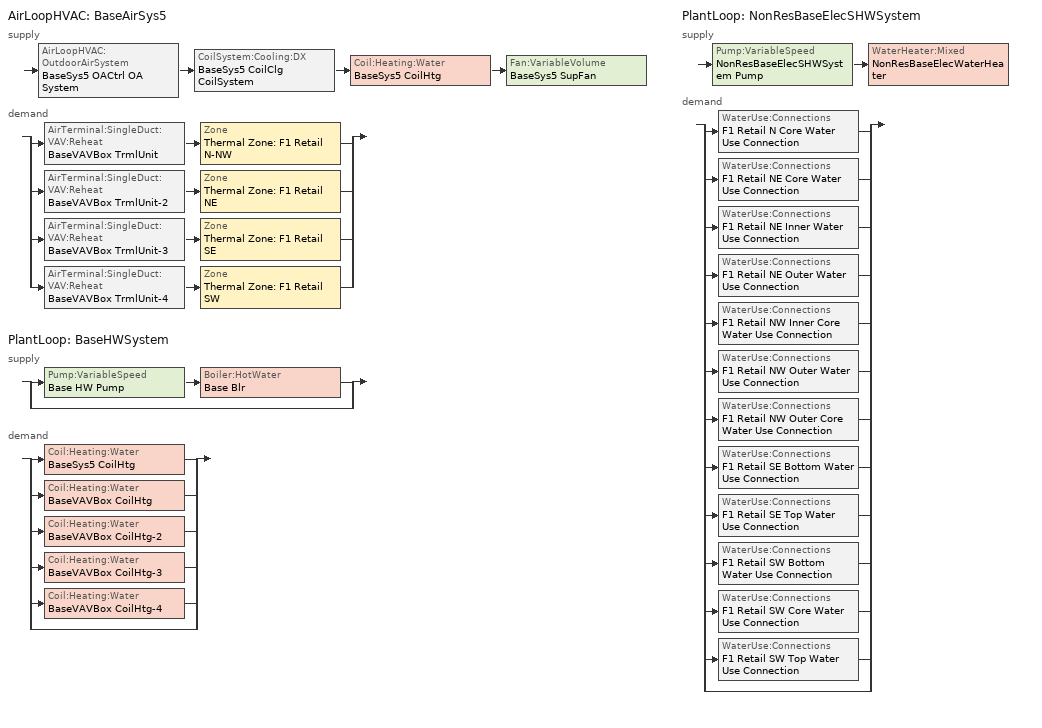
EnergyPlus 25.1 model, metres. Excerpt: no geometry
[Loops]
AirLoopHVAC 'BaseAirSys5'
 supply: AirLoopHVAC:OutdoorAirSystem 'BaseSys5 OACtrl OA System' > CoilSystem:Cooling:DX 'BaseSys5 CoilClg CoilSystem' > Coil:Heating:Water 'BaseSys5 CoilHtg' > Fan:VariableVolume 'BaseSys5 SupFan'
 demand: split
  | AirTerminal:SingleDuct:VAV:Reheat 'BaseVAVBox TrmlUnit' > Zone 'Thermal Zone: F1 Retail N-NW'
  | AirTerminal:SingleDuct:VAV:Reheat 'BaseVAVBox TrmlUnit-2' > Zone 'Thermal Zone: F1 Retail NE'
  | AirTerminal:SingleDuct:VAV:Reheat 'BaseVAVBox TrmlUnit-3' > Zone 'Thermal Zone: F1 Retail SE'
  | AirTerminal:SingleDuct:VAV:Reheat 'BaseVAVBox TrmlUnit-4' > Zone 'Thermal Zone: F1 Retail SW'
PlantLoop 'BaseHWSystem'
 supply: split
  | Pump:VariableSpeed 'Base HW Pump' > Boiler:HotWater 'Base Blr'
  | bypass
 demand: split
  | Coil:Heating:Water 'BaseSys5 CoilHtg'
  | Coil:Heating:Water 'BaseVAVBox CoilHtg'
  | Coil:Heating:Water 'BaseVAVBox CoilHtg-2'
  | Coil:Heating:Water 'BaseVAVBox CoilHtg-3'
  | Coil:Heating:Water 'BaseVAVBox CoilHtg-4'
  | bypass
PlantLoop 'NonResBaseElecSHWSystem'
 supply: Pump:VariableSpeed 'NonResBaseElecSHWSystem Pump' > WaterHeater:Mixed 'NonResBaseElecWaterHeater'
 demand: split
  | WaterUse:Connections 'F1 Retail N Core Water Use Connection'
  | WaterUse:Connections 'F1 Retail NE Core Water Use Connection'
  | WaterUse:Connections 'F1 Retail NE Inner Water Use Connection'
  | WaterUse:Connections 'F1 Retail NE Outer Water Use Connection'
  | WaterUse:Connections 'F1 Retail NW Inner Core Water Use Connection'
  | WaterUse:Connections 'F1 Retail NW Outer Water Use Connection'
  | WaterUse:Connections 'F1 Retail NW Outer Core Water Use Connection'
  | WaterUse:Connections 'F1 Retail SE Bottom Water Use Connection'
  | WaterUse:Connections 'F1 Retail SE Top Water Use Connection'
  | WaterUse:Connections 'F1 Retail SW Bottom Water Use Connection'
  | WaterUse:Connections 'F1 Retail SW Core Water Use Connection'
  | WaterUse:Connections 'F1 Retail SW Top Water Use Connection'
  | bypass
[ZoneControl:Thermostat] Temperature Difference Between Cutout And Setpoint {deltaC}=0
Name | Zone or ZoneList | Control Type Schedule | Control 1
Thermal Zone: F1 Retail N-NW Thermostat | Thermal Zone: F1 Retail N-NW | Thermal Zone: F1 Retail N-NW Thermostat Schedule | Thermal Zone: F1 Retail N-NW Thermostat
Thermal Zone: F1 Retail NE Thermostat | Thermal Zone: F1 Retail NE | Thermal Zone: F1 Retail NE Thermostat Schedule | Thermal Zone: F1 Retail NE Thermostat
Thermal Zone: F1 Retail SE Thermostat | Thermal Zone: F1 Retail SE | Thermal Zone: F1 Retail SE Thermostat Schedule | Thermal Zone: F1 Retail SE Thermostat
Thermal Zone: F1 Retail SW Thermostat | Thermal Zone: F1 Retail SW | Thermal Zone: F1 Retail SW Thermostat Schedule | Thermal Zone: F1 Retail SW Thermostat
[ThermostatSetpoint:DualSetpoint] Heating Setpoint Temperature Schedule=RetailHtgSetpt; Cooling Setpoint Temperature Schedule=RetailClgSetpt
Thermal Zone: F1 Retail N-NW Thermostat; Thermal Zone: F1 Retail NE Thermostat; Thermal Zone: F1 Retail SE Thermostat; Thermal Zone: F1 Retail SW Thermostat
[AirTerminal:SingleDuct:VAV:Reheat] Availability Schedule=Always On Discrete; Maximum Air Flow Rate {m3/s}=Autosize; Zone Minimum Air Flow Input Method=FixedFlowRate; Constant Minimum Air Flow Fraction=0.3; Maximum Hot Water or Steam Flow Rate {m3/s}=Autosize; Minimum Hot Water or Steam Flow Rate {m3/s}=0; Convergence Tolerance=0.001; Damper Heating Action=Reverse; Maximum Flow Fraction During Reheat=0.5; Maximum Reheat Air Temperature {C}=35
Name | Fixed Minimum Air Flow Rate {m3/s} | Reheat Coil
BaseVAVBox TrmlUnit | 0.720272 | BaseVAVBox CoilHtg
BaseVAVBox TrmlUnit-2 | 0.519897 | BaseVAVBox CoilHtg-2
BaseVAVBox TrmlUnit-3 | 0.346598 | BaseVAVBox CoilHtg-3
BaseVAVBox TrmlUnit-4 | 0.532895 | BaseVAVBox CoilHtg-4
[Coil:Heating:Water] Availability Schedule=Always On Discrete; U-Factor Times Area Value {W/K}=Autosize; Maximum Water Flow Rate {m3/s}=Autosize; Performance Input Method=UFactorTimesAreaAndDesignWaterFlowRate; Rated Capacity {W}=Autosize; Rated Inlet Water Temperature {C}=54.4444; Rated Inlet Air Temperature {C}=16.6; Rated Outlet Water Temperature {C}=40.5556; Rated Outlet Air Temperature {C}=32.2; Rated Ratio for Air and Water Convection=0.5
BaseVAVBox CoilHtg; BaseVAVBox CoilHtg-2; BaseVAVBox CoilHtg-3; BaseVAVBox CoilHtg-4; BaseSys5 CoilHtg
[Zone equipment]
Thermal Zone: F1 Retail N-NW: BaseVAVBox TrmlUnit
Thermal Zone: F1 Retail NE: BaseVAVBox TrmlUnit-2
Thermal Zone: F1 Retail SE: BaseVAVBox TrmlUnit-3
Thermal Zone: F1 Retail SW: BaseVAVBox TrmlUnit-4
[Sizing:Zone] Zone Cooling Design Supply Air Temperature Input Method=TemperatureDifference; Zone Cooling Design Supply Air Temperature {C}=14; Zone Cooling Design Supply Air Temperature Difference {deltaC}=11.1111; Zone Heating Design Supply Air Temperature Input Method=TemperatureDifference; Zone Heating Design Supply Air Temperature {C}=40; Zone Heating Design Supply Air Temperature Difference {deltaC}=13.8889; Zone Cooling Design Supply Air Humidity Ratio {kgWater/kgDryAir}=0.0085; Zone Heating Design Supply Air Humidity Ratio {kgWater/kgDryAir}=0.008; Zone Heating Sizing Factor=1; Zone Cooling Sizing Factor=1; Cooling Design Air Flow Method=DesignDay; Cooling Design Air Flow Rate {m3/s}=0; Cooling Minimum Air Flow per Zone Floor Area {m3/s-m2}=0; Cooling Minimum Air Flow {m3/s}=0; Cooling Minimum Air Flow Fraction=0; Heating Design Air Flow Method=DesignDayWithLimit; Heating Design Air Flow Rate {m3/s}=0; Heating Maximum Air Flow per Zone Floor Area {m3/s-m2}=0; Heating Maximum Air Flow {m3/s}=0; Heating Maximum Air Flow Fraction=0.5; Account for Dedicated Outdoor Air System=No; Zone Load Sizing Method=Sensible Load Only No Latent Load; Zone Latent Cooling Design Supply Air Humidity Ratio Input Method=HumidityRatioDifference; Zone Cooling Design Supply Air Humidity Ratio Difference {kgWater/kgDryAir}=0.005; Zone Latent Heating Design Supply Air Humidity Ratio Input Method=HumidityRatioDifference; Zone Humidification Design Supply Air Humidity Ratio Difference {kgWater/kgDryAir}=0.005; Type of Space Sum to Use=Coincident
Name | Design Specification Outdoor Air Object
Thermal Zone: F1 Retail N-NW | Thermal Zone: F1 Retail N-NW Design Specification Outdoor Air
Thermal Zone: F1 Retail NE | Thermal Zone: F1 Retail NE Design Specification Outdoor Air
Thermal Zone: F1 Retail SE | Thermal Zone: F1 Retail SE Design Specification Outdoor Air
Thermal Zone: F1 Retail SW | Thermal Zone: F1 Retail SW Design Specification Outdoor Air
[DesignSpecification:OutdoorAir] Outdoor Air Method=Maximum; Outdoor Air Flow per Person {m3/s-person}=0; Outdoor Air Flow per Zone Floor Area {m3/s-m2}=0.0012954; Outdoor Air Flow per Zone {m3/s}=0; Outdoor Air Flow Air Changes per Hour {1/hr}=0
Thermal Zone: F1 Retail N-NW Design Specification Outdoor Air; Thermal Zone: F1 Retail NE Design Specification Outdoor Air; Thermal Zone: F1 Retail SE Design Specification Outdoor Air; Thermal Zone: F1 Retail SW Design Specification Outdoor Air
[AirLoopHVAC]
BaseAirSys5: Design Supply Air Flow Rate {m3/s}=AutoSize; Design Return Air Flow Fraction of Supply Air Flow=1
[Sizing:System]
BaseAirSys5: Type of Load to Size On=Sensible; Design Outdoor Air Flow Rate {m3/s}=Autosize; Central Heating Maximum System Air Flow Ratio=0.5; Preheat Design Temperature {C}=5.68434e-14; Preheat Design Humidity Ratio {kgWater/kgDryAir}=0; Precool Design Temperature {C}=5.68434e-14; Precool Design Humidity Ratio {kgWater/kgDryAir}=0; Central Cooling Design Supply Air Temperature {C}=12.7778; Central Heating Design Supply Air Temperature {C}=15.5556; Type of Zone Sum to Use=Coincident; 100% Outdoor Air in Cooling=No; 100% Outdoor Air in Heating=No; Central Cooling Design Supply Air Humidity Ratio {kgWater/kgDryAir}=0.0085; Central Heating Design Supply Air Humidity Ratio {kgWater/kgDryAir}=0.008; Cooling Supply Air Flow Rate Method=DesignDay; Cooling Supply Air Flow Rate {m3/s}=0; Cooling Supply Air Flow Rate Per Floor Area {m3/s-m2}=0.00996765; Cooling Fraction of Autosized Cooling Supply Air Flow Rate=1; Cooling Supply Air Flow Rate Per Unit Cooling Capacity {m3/s-W}=3.94755e-05; Heating Supply Air Flow Rate Method=DesignDay; Heating Supply Air Flow Rate {m3/s}=0; Heating Supply Air Flow Rate Per Floor Area {m3/s-m2}=0.00996765; Heating Fraction of Autosized Heating Supply Air Flow Rate=1; Heating Fraction of Autosized Cooling Supply Air Flow Rate=1; Heating Supply Air Flow Rate Per Unit Heating Capacity {m3/s-W}=3.15882e-05; System Outdoor Air Method=ZoneSum; Zone Maximum Outdoor Air Fraction=1; Cooling Design Capacity Method=CoolingDesignCapacity; Cooling Design Capacity {W}=Autosize; Cooling Design Capacity Per Floor Area {W/m2}=234.7; Fraction of Autosized Cooling Design Capacity=1; Heating Design Capacity Method=HeatingDesignCapacity; Heating Design Capacity {W}=Autosize; Heating Design Capacity Per Floor Area {W/m2}=157; Fraction of Autosized Heating Design Capacity=1; Central Cooling Capacity Control Method=OnOff; Occupant Diversity=Autosize
[Controller:WaterCoil]
Controller Water Coil 1: Control Variable=Temperature; Action=Normal; Actuator Variable=Flow; Controller Convergence Tolerance {deltaC}=0.1; Maximum Actuated Flow {m3/s}=Autosize; Minimum Actuated Flow {m3/s}=0
[Controller:OutdoorAir]
BaseSys5 OACtrl: Minimum Outdoor Air Flow Rate {m3/s}=0; Maximum Outdoor Air Flow Rate {m3/s}=Autosize; Economizer Control Type=NoEconomizer; Economizer Control Action Type=ModulateFlow; Economizer Maximum Limit Enthalpy {J/kg}=64000; Lockout Type=NoLockout; Minimum Limit Type=FixedMinimum; Minimum Outdoor Air Schedule=BaseSys5 OACtrl Schedule; Mechanical Ventilation Controller=BaseSys5 OACtrl Mech Vent Controller; High Humidity Control=No; High Humidity Outdoor Air Flow Ratio=1; Control High Indoor Humidity Based on Outdoor Humidity Ratio=Yes; Heat Recovery Bypass Control Type=BypassWhenWithinEconomizerLimits; Economizer Operation Staging=InterlockedWithMechanicalCooling
[Controller:MechanicalVentilation]
BaseSys5 OACtrl Mech Vent Controller: Availability Schedule=BaseSys5 OACtrl Schedule; Demand Controlled Ventilation=No; System Outdoor Air Method=ZoneSum; Zone or ZoneList Name 1=Thermal Zone: F1 Retail N-NW; Design Specification Outdoor Air Object Name 1=Thermal Zone: F1 Retail N-NW Design Specification Outdoor Air; Zone or ZoneList Name 2=Thermal Zone: F1 Retail NE; Design Specification Outdoor Air Object Name 2=Thermal Zone: F1 Retail NE Design Specification Outdoor Air; Zone or ZoneList Name 3=Thermal Zone: F1 Retail SE; Design Specification Outdoor Air Object Name 3=Thermal Zone: F1 Retail SE Design Specification Outdoor Air; Zone or ZoneList Name 4=Thermal Zone: F1 Retail SW; Design Specification Outdoor Air Object Name 4=Thermal Zone: F1 Retail SW Design Specification Outdoor Air
[SetpointManager:MixedAir] Control Variable=Temperature
Name | Setpoint Node or NodeList
BaseSys5 OACtrl OA System Mixed Air Node OS Default SPM | BaseSys5 OACtrl OA System Mixed Air Node
BaseSys5 CoilClg Outlet Node OS Default SPM | BaseSys5 CoilClg Outlet Node
BaseSys5 CoilHtg Air Outlet Node OS Default SPM | BaseSys5 CoilHtg Air Outlet Node
[CoilSystem:Cooling:DX]
BaseSys5 CoilClg CoilSystem: Availability Schedule=Always On Discrete; Cooling Coil=BaseSys5 CoilClg
[Coil:Cooling:DX:SingleSpeed]
BaseSys5 CoilClg: Availability Schedule=Always On Discrete; Gross Rated Total Cooling Capacity {W}=Autosize; Gross Rated Sensible Heat Ratio=Autosize; Gross Rated Cooling COP {W/W}=3; Rated Air Flow Rate {m3/s}=Autosize; Rated Evaporator Fan Power Per Volume Flow Rate 2017 {W/(m3/s)}=773.3; Rated Evaporator Fan Power Per Volume Flow Rate 2023 {W/(m3/s)}=934.4; Total Cooling Capacity Function of Temperature Curve=CoilClgDXQRatio_fTwbToadbSI; Total Cooling Capacity Function of Flow Fraction Curve=CoilClgDXSnglQRatio_fCFMRatio; Energy Input Ratio Function of Temperature Curve=CoilClgDXEIRRatio_fTwbToadbSI; Energy Input Ratio Function of Flow Fraction Curve=CoilClgDXSnglEIRRatio_fCFMRatio; Part Load Fraction Correlation Curve=CoilClgDXEIRRatio_fQFrac; Minimum Outdoor Dry-Bulb Temperature for Compressor Operation {C}=-25; Nominal Time for Condensate Removal to Begin {s}=0; Ratio of Initial Moisture Evaporation Rate and Steady State Latent Capacity=0; Maximum Cycling Rate {cycles/hr}=0; Latent Capacity Time Constant {s}=0; Condenser Type=AirCooled; Evaporative Condenser Effectiveness=0.9; Evaporative Condenser Air Flow Rate {m3/s}=Autosize; Evaporative Condenser Pump Rated Power Consumption {W}=Autosize; Crankcase Heater Capacity {W}=0; Maximum Outdoor Dry-Bulb Temperature for Crankcase Heater Operation {C}=10; Basin Heater Capacity {W/K}=0; Basin Heater Setpoint Temperature {C}=2
[Fan:VariableVolume]
BaseSys5 SupFan: Availability Schedule=RetailHVACAvail; Fan Total Efficiency=1; Pressure Rise {Pa}=0; Maximum Flow Rate {m3/s}=AutoSize; Fan Power Minimum Flow Rate Input Method=FixedFlowRate; Fan Power Minimum Flow Fraction=0; Fan Power Minimum Air Flow Rate {m3/s}=0; Motor Efficiency=1; Motor In Airstream Fraction=1; Fan Power Coefficient 1=0.04076; Fan Power Coefficient 2=0.088045; Fan Power Coefficient 3=-0.072926; Fan Power Coefficient 4=0.94374; Fan Power Coefficient 5=0
[SetpointManager:Scheduled] Control Variable=Temperature
Name | Schedule | Setpoint Node or NodeList
Setpoint Manager Scheduled 2 | BaseAirSys5 Supply Air Temp Schedule | BaseSys5 SupFan Outlet Node
Setpoint Manager Scheduled 1 | BaseHWSystem Supply Temp Schedule | BaseHWSystem Supply Mixer Outlet Node
{be77e789-4099-418e-b590-4515f073bd19} | NonResBaseElecSHWSystem Supply Temp Schedule | NonResBaseElecSHWSystem Supply Mixer Outlet Node
[PlantLoop] Fluid Type=Water; Maximum Loop Temperature {C}=100; Minimum Loop Temperature {C}=0; Maximum Loop Flow Rate {m3/s}=Autosize; Minimum Loop Flow Rate {m3/s}=0; Plant Loop Volume {m3}=Autocalculate; Load Distribution Scheme=Optimal; Plant Loop Demand Calculation Scheme=SingleSetpoint; Common Pipe Simulation=None
Name | Plant Equipment Operation Scheme
BaseHWSystem | BaseHWSystem Operation Schemes
NonResBaseElecSHWSystem | NonResBaseElecSHWSystem Operation Schemes
[Sizing:Plant] Loop Type=Heating; Sizing Option=NonCoincident; Zone Timesteps in Averaging Window=1; Coincident Sizing Factor Mode=None
Name | Design Loop Exit Temperature {C} | Loop Design Temperature Difference {deltaC}
BaseHWSystem | 54.4444 | 13.8889
NonResBaseElecSHWSystem | 57.2222 | 44.4444
[Pump:VariableSpeed] Design Maximum Flow Rate {m3/s}=Autosize; Design Pump Head {Pa}=0; Design Power Consumption {W}=Autosize; Fraction of Motor Inefficiencies to Fluid Stream=0; Design Minimum Flow Rate {m3/s}=0; Pump Control Type=Intermittent; Skin Loss Radiative Fraction=0.5; Design Power Sizing Method=PowerPerFlowPerPressure; Design Electric Power per Unit Flow Rate {W/(m3/s)}=348701.1; Design Shaft Power per Unit Flow Rate per Unit Head {W/((m3/s)-Pa)}=1.28205; Design Minimum Flow Rate Fraction=0
Name | Motor Efficiency | Coefficient 1 of the Part Load Performance Curve | Coefficient 2 of the Part Load Performance Curve | Coefficient 3 of the Part Load Performance Curve | Coefficient 4 of the Part Load Performance Curve
Base HW Pump | 1 | 0.0273 | -0.1317 | 0.6642 | 0.4445
NonResBaseElecSHWSystem Pump | 0.9 | 0 | 1 | 0 | 0
[Boiler:HotWater]
Base Blr: Fuel Type=NaturalGas; Nominal Capacity {W}=Autosize; Nominal Thermal Efficiency=0.9; Efficiency Curve Temperature Evaluation Variable=EnteringBoiler; Normalized Boiler Efficiency Curve=BlrHWCondBlrFIRRatio_fQRatioTewtSI; Design Water Flow Rate {m3/s}=Autosize; Minimum Part Load Ratio=0; Maximum Part Load Ratio=1; Optimum Part Load Ratio=1; Water Outlet Upper Temperature Limit {C}=99; Boiler Flow Mode=LeavingSetpointModulated; On Cycle Parasitic Electric Load {W}=0; Sizing Factor=1; Off Cycle Parasitic Fuel Load {W}=0
[PlantEquipmentOperationSchemes] Control Scheme Object Type 1=PlantEquipmentOperation:HeatingLoad; Control Scheme Schedule Name 1=Always On Discrete
Name | Control Scheme Name 1
BaseHWSystem Operation Schemes | BaseHWSystem Heating Operation Scheme
NonResBaseElecSHWSystem Operation Schemes | NonResBaseElecSHWSystem Heating Operation Scheme
[PlantEquipmentOperation:HeatingLoad] Load Range Lower Limit 1 {W}=0; Load Range Upper Limit 1 {W}=1000000000
Name | Range Equipment List Name 1
BaseHWSystem Heating Operation Scheme | BaseHWSystem Heating Equipment List
NonResBaseElecSHWSystem Heating Operation Scheme | NonResBaseElecSHWSystem Heating Equipment List
[PlantEquipmentList]
BaseHWSystem Heating Equipment List: Boiler:HotWater, Base Blr
NonResBaseElecSHWSystem Heating Equipment List: WaterHeater:Mixed, NonResBaseElecWaterHeater
[WaterHeater:Mixed]
NonResBaseElecWaterHeater: Tank Volume {m3}=0.113562; Setpoint Temperature Schedule=NonResBaseElecWaterHeater Setpoint Temp; Deadband Temperature Difference {deltaC}=2; Maximum Temperature Limit {C}=82.22; Heater Control Type=Cycle; Heater Maximum Capacity {W}=8743.98; Heater Ignition Minimum Flow Rate {m3/s}=0; Heater Ignition Delay {s}=0; Heater Fuel Type=Electricity; Heater Thermal Efficiency=1; Off Cycle Parasitic Fuel Consumption Rate {W}=0; Off Cycle Parasitic Fuel Type=NaturalGas; Off Cycle Parasitic Heat Fraction to Tank=0.8; On Cycle Parasitic Fuel Consumption Rate {W}=0; On Cycle Parasitic Fuel Type=NaturalGas; On Cycle Parasitic Heat Fraction to Tank=0; Ambient Temperature Indicator=Schedule; Ambient Temperature Schedule=NonResBaseElecWaterHeater Ambient Temperature; Off Cycle Loss Coefficient to Ambient Temperature {W/K}=0.731426; Off Cycle Loss Fraction to Zone=1; On Cycle Loss Coefficient to Ambient Temperature {W/K}=6; On Cycle Loss Fraction to Zone=1; Use Side Effectiveness=1; Source Side Effectiveness=1; Use Side Design Flow Rate {m3/s}=Autosize; Source Side Design Flow Rate {m3/s}=Autosize; Indirect Water Heating Recovery Time {hr}=1.5; Source Side Flow Control Mode=IndirectHeatPrimarySetpoint
[WaterHeater:Sizing]
NonResBaseElecWaterHeater: Design Mode=PeakDraw; Time Storage Can Meet Peak Draw {hr}=0.538503; Time for Tank Recovery {hr}=0; Nominal Tank Volume for Autosizing Plant Connections {m3}=1
[WaterUse:Connections] Drain Water Heat Exchanger Type=None; Drain Water Heat Exchanger Destination=Plant
Name | Water Use Equipment Name 1
F1 Retail N Core Water Use Connection | F1 Retail N Core Water Use Equipment
F1 Retail NE Core Water Use Connection | F1 Retail NE Core Water Use Equipment
F1 Retail NE Inner Water Use Connection | F1 Retail NE Inner Water Use Equipment
F1 Retail NE Outer Water Use Connection | F1 Retail NE Outer Water Use Equipment
F1 Retail NW Inner Core Water Use Connection | F1 Retail NW Inner Core Water Use Equipment
F1 Retail NW Outer Water Use Connection | F1 Retail NW Outer Water Use Equipment
F1 Retail NW Outer Core Water Use Connection | F1 Retail NW Outer Core Water Use Equipment
F1 Retail SE Bottom Water Use Connection | F1 Retail SE Bottom Water Use Equipment
F1 Retail SE Top Water Use Connection | F1 Retail SE Top Water Use Equipment
F1 Retail SW Bottom Water Use Connection | F1 Retail SW Bottom Water Use Equipment
F1 Retail SW Core Water Use Connection | F1 Retail SW Core Water Use Equipment
F1 Retail SW Top Water Use Connection | F1 Retail SW Top Water Use Equipment
[WaterUse:Equipment] Flow Rate Fraction Schedule=RetailServiceHotWater
Name | Peak Flow Rate {m3/s} | Target Temperature Schedule
F1 Retail N Core Water Use Equipment | 5.3573e-06 | F1 Retail N Core Target SHW Temp
F1 Retail NE Core Water Use Equipment | 4.63334e-06 | F1 Retail NE Core Target SHW Temp
F1 Retail NE Inner Water Use Equipment | 4.63334e-06 | F1 Retail NE Inner Target SHW Temp
F1 Retail NE Outer Water Use Equipment | 4.63334e-06 | F1 Retail NE Outer Target SHW Temp
F1 Retail NW Inner Core Water Use Equipment | 4.63334e-06 | F1 Retail NW Inner Core Target SHW Temp
F1 Retail NW Outer Water Use Equipment | 4.63334e-06 | F1 Retail NW Outer Target SHW Temp
F1 Retail NW Outer Core Water Use Equipment | 4.63334e-06 | F1 Retail NW Outer Core Target SHW Temp
F1 Retail SE Bottom Water Use Equipment | 4.63334e-06 | F1 Retail SE Bottom Target SHW Temp
F1 Retail SE Top Water Use Equipment | 4.63334e-06 | F1 Retail SE Top Target SHW Temp
F1 Retail SW Bottom Water Use Equipment | 4.63334e-06 | F1 Retail SW Bottom Target SHW Temp
F1 Retail SW Core Water Use Equipment | 4.63334e-06 | F1 Retail SW Core Target SHW Temp
F1 Retail SW Top Water Use Equipment | 4.98084e-06 | F1 Retail SW Top Target SHW Temp
[Schedule:Year]
RetailHtgSetpt: RetailHtgSetptWk, 1, 1, 12, 31
RetailClgSetpt: RetailClgSetptWk, 1, 1, 12, 31
BaseSys5 OACtrl Schedule: BaseSys5 OACtrl Schedule Week 1, 1, 1, 12, 31
RetailHVACAvail: RetailHVACAvailWk, 1, 1, 12, 31
RetailServiceHotWater: RetailServiceHotWaterWk, 1, 1, 12, 31
BaseAirSys5 Supply Air Temp Schedule: BaseAirSys5 Supply Air Temp Schedule Week Rule - Jan1-Dec31, 1, 1, 12, 31
BaseHWSystem Supply Temp Schedule: BaseHWSystem Supply Temp Schedule Week Rule - Jan1-Dec31, 1, 1, 12, 31
F1 Retail N Core Target SHW Temp: F1 Retail N Core Target SHW Temp Week Rule - Jan1-Dec31, 1, 1, 12, 31
F1 Retail NE Core Target SHW Temp: F1 Retail NE Core Target SHW Temp Week Rule - Jan1-Dec31, 1, 1, 12, 31
F1 Retail NE Inner Target SHW Temp: F1 Retail NE Inner Target SHW Temp Week Rule - Jan1-Dec31, 1, 1, 12, 31
F1 Retail NE Outer Target SHW Temp: F1 Retail NE Outer Target SHW Temp Week Rule - Jan1-Dec31, 1, 1, 12, 31
F1 Retail NW Inner Core Target SHW Temp: F1 Retail NW Inner Core Target SHW Temp Week Rule - Jan1-Dec31, 1, 1, 12, 31
F1 Retail NW Outer Core Target SHW Temp: F1 Retail NW Outer Core Target SHW Temp Week Rule - Jan1-Dec31, 1, 1, 12, 31
F1 Retail NW Outer Target SHW Temp: F1 Retail NW Outer Target SHW Temp Week Rule - Jan1-Dec31, 1, 1, 12, 31
F1 Retail SE Bottom Target SHW Temp: F1 Retail SE Bottom Target SHW Temp Week Rule - Jan1-Dec31, 1, 1, 12, 31
F1 Retail SE Top Target SHW Temp: F1 Retail SE Top Target SHW Temp Week Rule - Jan1-Dec31, 1, 1, 12, 31
F1 Retail SW Bottom Target SHW Temp: F1 Retail SW Bottom Target SHW Temp Week Rule - Jan1-Dec31, 1, 1, 12, 31
F1 Retail SW Core Target SHW Temp: F1 Retail SW Core Target SHW Temp Week Rule - Jan1-Dec31, 1, 1, 12, 31
F1 Retail SW Top Target SHW Temp: F1 Retail SW Top Target SHW Temp Week Rule - Jan1-Dec31, 1, 1, 12, 31
NonResBaseElecSHWSystem Supply Temp Schedule: NonResBaseElecSHWSystem Supply Temp Schedule Week Rule - Jan1-Dec31, 1, 1, 12, 31
NonResBaseElecWaterHeater Ambient Temperature: NonResBaseElecWaterHeater Ambient Temperature Week Rule - Jan1-Dec31, 1, 1, 12, 31
NonResBaseElecWaterHeater Setpoint Temp: NonResBaseElecWaterHeater Setpoint Temp Week Rule - Jan1-Dec31, 1, 1, 12, 31
[Schedule:Week:Daily]
RetailHtgSetptWk: RetailHtgSetptSun, RetailHtgSetptWD, RetailHtgSetptWD, RetailHtgSetptWD, RetailHtgSetptWD, RetailHtgSetptWD, RetailHtgSetptSat, RetailHtgSetptSun, RetailHtgSetptWD, RetailHtgSetptWD, RetailHtgSetptSun, RetailHtgSetptSun
RetailClgSetptWk: RetailClgSetptSun, RetailClgSetptWD, RetailClgSetptWD, RetailClgSetptWD, RetailClgSetptWD, RetailClgSetptWD, RetailClgSetptSat, RetailClgSetptSun, RetailClgSetptWD, RetailClgSetptWD, RetailClgSetptSun, RetailClgSetptSun
BaseSys5 OACtrl Schedule Week 1: BaseSys5 OACtrl Schedule Week 1 Sunday, BaseSys5 OACtrl Schedule Week 1 Monday, BaseSys5 OACtrl Schedule Week 1 Tuesday, BaseSys5 OACtrl Schedule Week 1 Wednesday, BaseSys5 OACtrl Schedule Week 1 Thursday, BaseSys5 OACtrl Schedule Week 1 Friday, BaseSys5 OACtrl Schedule Week 1 Saturday, BaseSys5 OACtrl Schedule Week 1 Holiday, BaseSys5 OACtrl Schedule Week 1 Summer, BaseSys5 OACtrl Schedule Week 1 Winter, BaseSys5 OACtrl Schedule Week 1 Custom 1, BaseSys5 OACtrl Schedule Week 1 Custom 2
RetailHVACAvailWk: RetailHVACAvailSun, RetailHVACAvailWD, RetailHVACAvailWD, RetailHVACAvailWD, RetailHVACAvailWD, RetailHVACAvailWD, RetailHVACAvailSat, RetailHVACAvailSun, AllOnHVACAvailDay, AllOnHVACAvailDay, RetailHVACAvailSun, RetailHVACAvailSun
RetailServiceHotWaterWk: RetailServiceHotWaterSun, RetailServiceHotWaterWD, RetailServiceHotWaterWD, RetailServiceHotWaterWD, RetailServiceHotWaterWD, RetailServiceHotWaterWD, RetailServiceHotWaterSat, RetailServiceHotWaterSun, OnDay, OffDay, RetailServiceHotWaterSun, RetailServiceHotWaterSun
BaseAirSys5 Supply Air Temp Schedule Week Rule - Jan1-Dec31: BaseAirSys5 Supply Air Temp Schedule Day Schedule, BaseAirSys5 Supply Air Temp Schedule Day Schedule, BaseAirSys5 Supply Air Temp Schedule Day Schedule, BaseAirSys5 Supply Air Temp Schedule Day Schedule, BaseAirSys5 Supply Air Temp Schedule Day Schedule, BaseAirSys5 Supply Air Temp Schedule Day Schedule, BaseAirSys5 Supply Air Temp Schedule Day Schedule, BaseAirSys5 Supply Air Temp Schedule Day Schedule, BaseAirSys5 Supply Air Temp Schedule Day Schedule, BaseAirSys5 Supply Air Temp Schedule Day Schedule, BaseAirSys5 Supply Air Temp Schedule Day Schedule, BaseAirSys5 Supply Air Temp Schedule Day Schedule
BaseHWSystem Supply Temp Schedule Week Rule - Jan1-Dec31: BaseHWSystem Supply Temp Schedule Day Schedule, BaseHWSystem Supply Temp Schedule Day Schedule, BaseHWSystem Supply Temp Schedule Day Schedule, BaseHWSystem Supply Temp Schedule Day Schedule, BaseHWSystem Supply Temp Schedule Day Schedule, BaseHWSystem Supply Temp Schedule Day Schedule, BaseHWSystem Supply Temp Schedule Day Schedule, BaseHWSystem Supply Temp Schedule Day Schedule, BaseHWSystem Supply Temp Schedule Day Schedule, BaseHWSystem Supply Temp Schedule Day Schedule, BaseHWSystem Supply Temp Schedule Day Schedule, BaseHWSystem Supply Temp Schedule Day Schedule
F1 Retail N Core Target SHW Temp Week Rule - Jan1-Dec31: F1 Retail N Core Target SHW Temp Default Day, F1 Retail N Core Target SHW Temp Default Day, F1 Retail N Core Target SHW Temp Default Day, F1 Retail N Core Target SHW Temp Default Day, F1 Retail N Core Target SHW Temp Default Day, F1 Retail N Core Target SHW Temp Default Day, F1 Retail N Core Target SHW Temp Default Day, F1 Retail N Core Target SHW Temp Default Day, F1 Retail N Core Target SHW Temp Default Day, F1 Retail N Core Target SHW Temp Default Day, F1 Retail N Core Target SHW Temp Default Day, F1 Retail N Core Target SHW Temp Default Day
F1 Retail NE Core Target SHW Temp Week Rule - Jan1-Dec31: F1 Retail NE Core Target SHW Temp Default Day, F1 Retail NE Core Target SHW Temp Default Day, F1 Retail NE Core Target SHW Temp Default Day, F1 Retail NE Core Target SHW Temp Default Day, F1 Retail NE Core Target SHW Temp Default Day, F1 Retail NE Core Target SHW Temp Default Day, F1 Retail NE Core Target SHW Temp Default Day, F1 Retail NE Core Target SHW Temp Default Day, F1 Retail NE Core Target SHW Temp Default Day, F1 Retail NE Core Target SHW Temp Default Day, F1 Retail NE Core Target SHW Temp Default Day, F1 Retail NE Core Target SHW Temp Default Day
F1 Retail NE Inner Target SHW Temp Week Rule - Jan1-Dec31: F1 Retail NE Inner Target SHW Temp Default Day, F1 Retail NE Inner Target SHW Temp Default Day, F1 Retail NE Inner Target SHW Temp Default Day, F1 Retail NE Inner Target SHW Temp Default Day, F1 Retail NE Inner Target SHW Temp Default Day, F1 Retail NE Inner Target SHW Temp Default Day, F1 Retail NE Inner Target SHW Temp Default Day, F1 Retail NE Inner Target SHW Temp Default Day, F1 Retail NE Inner Target SHW Temp Default Day, F1 Retail NE Inner Target SHW Temp Default Day, F1 Retail NE Inner Target SHW Temp Default Day, F1 Retail NE Inner Target SHW Temp Default Day
F1 Retail NE Outer Target SHW Temp Week Rule - Jan1-Dec31: F1 Retail NE Outer Target SHW Temp Default Day, F1 Retail NE Outer Target SHW Temp Default Day, F1 Retail NE Outer Target SHW Temp Default Day, F1 Retail NE Outer Target SHW Temp Default Day, F1 Retail NE Outer Target SHW Temp Default Day, F1 Retail NE Outer Target SHW Temp Default Day, F1 Retail NE Outer Target SHW Temp Default Day, F1 Retail NE Outer Target SHW Temp Default Day, F1 Retail NE Outer Target SHW Temp Default Day, F1 Retail NE Outer Target SHW Temp Default Day, F1 Retail NE Outer Target SHW Temp Default Day, F1 Retail NE Outer Target SHW Temp Default Day
F1 Retail NW Inner Core Target SHW Temp Week Rule - Jan1-Dec31: F1 Retail NW Inner Core Target SHW Temp Default Day, F1 Retail NW Inner Core Target SHW Temp Default Day, F1 Retail NW Inner Core Target SHW Temp Default Day, F1 Retail NW Inner Core Target SHW Temp Default Day, F1 Retail NW Inner Core Target SHW Temp Default Day, F1 Retail NW Inner Core Target SHW Temp Default Day, F1 Retail NW Inner Core Target SHW Temp Default Day, F1 Retail NW Inner Core Target SHW Temp Default Day, F1 Retail NW Inner Core Target SHW Temp Default Day, F1 Retail NW Inner Core Target SHW Temp Default Day, F1 Retail NW Inner Core Target SHW Temp Default Day, F1 Retail NW Inner Core Target SHW Temp Default Day
F1 Retail NW Outer Core Target SHW Temp Week Rule - Jan1-Dec31: F1 Retail NW Outer Core Target SHW Temp Default Day, F1 Retail NW Outer Core Target SHW Temp Default Day, F1 Retail NW Outer Core Target SHW Temp Default Day, F1 Retail NW Outer Core Target SHW Temp Default Day, F1 Retail NW Outer Core Target SHW Temp Default Day, F1 Retail NW Outer Core Target SHW Temp Default Day, F1 Retail NW Outer Core Target SHW Temp Default Day, F1 Retail NW Outer Core Target SHW Temp Default Day, F1 Retail NW Outer Core Target SHW Temp Default Day, F1 Retail NW Outer Core Target SHW Temp Default Day, F1 Retail NW Outer Core Target SHW Temp Default Day, F1 Retail NW Outer Core Target SHW Temp Default Day
F1 Retail NW Outer Target SHW Temp Week Rule - Jan1-Dec31: F1 Retail NW Outer Target SHW Temp Default Day, F1 Retail NW Outer Target SHW Temp Default Day, F1 Retail NW Outer Target SHW Temp Default Day, F1 Retail NW Outer Target SHW Temp Default Day, F1 Retail NW Outer Target SHW Temp Default Day, F1 Retail NW Outer Target SHW Temp Default Day, F1 Retail NW Outer Target SHW Temp Default Day, F1 Retail NW Outer Target SHW Temp Default Day, F1 Retail NW Outer Target SHW Temp Default Day, F1 Retail NW Outer Target SHW Temp Default Day, F1 Retail NW Outer Target SHW Temp Default Day, F1 Retail NW Outer Target SHW Temp Default Day
F1 Retail SE Bottom Target SHW Temp Week Rule - Jan1-Dec31: F1 Retail SE Bottom Target SHW Temp Default Day, F1 Retail SE Bottom Target SHW Temp Default Day, F1 Retail SE Bottom Target SHW Temp Default Day, F1 Retail SE Bottom Target SHW Temp Default Day, F1 Retail SE Bottom Target SHW Temp Default Day, F1 Retail SE Bottom Target SHW Temp Default Day, F1 Retail SE Bottom Target SHW Temp Default Day, F1 Retail SE Bottom Target SHW Temp Default Day, F1 Retail SE Bottom Target SHW Temp Default Day, F1 Retail SE Bottom Target SHW Temp Default Day, F1 Retail SE Bottom Target SHW Temp Default Day, F1 Retail SE Bottom Target SHW Temp Default Day
F1 Retail SE Top Target SHW Temp Week Rule - Jan1-Dec31: F1 Retail SE Top Target SHW Temp Default Day, F1 Retail SE Top Target SHW Temp Default Day, F1 Retail SE Top Target SHW Temp Default Day, F1 Retail SE Top Target SHW Temp Default Day, F1 Retail SE Top Target SHW Temp Default Day, F1 Retail SE Top Target SHW Temp Default Day, F1 Retail SE Top Target SHW Temp Default Day, F1 Retail SE Top Target SHW Temp Default Day, F1 Retail SE Top Target SHW Temp Default Day, F1 Retail SE Top Target SHW Temp Default Day, F1 Retail SE Top Target SHW Temp Default Day, F1 Retail SE Top Target SHW Temp Default Day
F1 Retail SW Bottom Target SHW Temp Week Rule - Jan1-Dec31: F1 Retail SW Bottom Target SHW Temp Default Day, F1 Retail SW Bottom Target SHW Temp Default Day, F1 Retail SW Bottom Target SHW Temp Default Day, F1 Retail SW Bottom Target SHW Temp Default Day, F1 Retail SW Bottom Target SHW Temp Default Day, F1 Retail SW Bottom Target SHW Temp Default Day, F1 Retail SW Bottom Target SHW Temp Default Day, F1 Retail SW Bottom Target SHW Temp Default Day, F1 Retail SW Bottom Target SHW Temp Default Day, F1 Retail SW Bottom Target SHW Temp Default Day, F1 Retail SW Bottom Target SHW Temp Default Day, F1 Retail SW Bottom Target SHW Temp Default Day
F1 Retail SW Core Target SHW Temp Week Rule - Jan1-Dec31: F1 Retail SW Core Target SHW Temp Default Day, F1 Retail SW Core Target SHW Temp Default Day, F1 Retail SW Core Target SHW Temp Default Day, F1 Retail SW Core Target SHW Temp Default Day, F1 Retail SW Core Target SHW Temp Default Day, F1 Retail SW Core Target SHW Temp Default Day, F1 Retail SW Core Target SHW Temp Default Day, F1 Retail SW Core Target SHW Temp Default Day, F1 Retail SW Core Target SHW Temp Default Day, F1 Retail SW Core Target SHW Temp Default Day, F1 Retail SW Core Target SHW Temp Default Day, F1 Retail SW Core Target SHW Temp Default Day
F1 Retail SW Top Target SHW Temp Week Rule - Jan1-Dec31: F1 Retail SW Top Target SHW Temp Default Day, F1 Retail SW Top Target SHW Temp Default Day, F1 Retail SW Top Target SHW Temp Default Day, F1 Retail SW Top Target SHW Temp Default Day, F1 Retail SW Top Target SHW Temp Default Day, F1 Retail SW Top Target SHW Temp Default Day, F1 Retail SW Top Target SHW Temp Default Day, F1 Retail SW Top Target SHW Temp Default Day, F1 Retail SW Top Target SHW Temp Default Day, F1 Retail SW Top Target SHW Temp Default Day, F1 Retail SW Top Target SHW Temp Default Day, F1 Retail SW Top Target SHW Temp Default Day
NonResBaseElecSHWSystem Supply Temp Schedule Week Rule - Jan1-Dec31: NonResBaseElecSHWSystem Supply Temp Schedule Day Schedule, NonResBaseElecSHWSystem Supply Temp Schedule Day Schedule, NonResBaseElecSHWSystem Supply Temp Schedule Day Schedule, NonResBaseElecSHWSystem Supply Temp Schedule Day Schedule, NonResBaseElecSHWSystem Supply Temp Schedule Day Schedule, NonResBaseElecSHWSystem Supply Temp Schedule Day Schedule, NonResBaseElecSHWSystem Supply Temp Schedule Day Schedule, NonResBaseElecSHWSystem Supply Temp Schedule Day Schedule, NonResBaseElecSHWSystem Supply Temp Schedule Day Schedule, NonResBaseElecSHWSystem Supply Temp Schedule Day Schedule, NonResBaseElecSHWSystem Supply Temp Schedule Day Schedule, NonResBaseElecSHWSystem Supply Temp Schedule Day Schedule
NonResBaseElecWaterHeater Ambient Temperature Week Rule - Jan1-Dec31: NonResBaseElecWaterHeater Ambient Temperature Day Schedule, NonResBaseElecWaterHeater Ambient Temperature Day Schedule, NonResBaseElecWaterHeater Ambient Temperature Day Schedule, NonResBaseElecWaterHeater Ambient Temperature Day Schedule, NonResBaseElecWaterHeater Ambient Temperature Day Schedule, NonResBaseElecWaterHeater Ambient Temperature Day Schedule, NonResBaseElecWaterHeater Ambient Temperature Day Schedule, NonResBaseElecWaterHeater Ambient Temperature Day Schedule, NonResBaseElecWaterHeater Ambient Temperature Day Schedule, NonResBaseElecWaterHeater Ambient Temperature Day Schedule, NonResBaseElecWaterHeater Ambient Temperature Day Schedule, NonResBaseElecWaterHeater Ambient Temperature Day Schedule
NonResBaseElecWaterHeater Setpoint Temp Week Rule - Jan1-Dec31: NonResBaseElecWaterHeater Setpoint Temp Day Schedule, NonResBaseElecWaterHeater Setpoint Temp Day Schedule, NonResBaseElecWaterHeater Setpoint Temp Day Schedule, NonResBaseElecWaterHeater Setpoint Temp Day Schedule, NonResBaseElecWaterHeater Setpoint Temp Day Schedule, NonResBaseElecWaterHeater Setpoint Temp Day Schedule, NonResBaseElecWaterHeater Setpoint Temp Day Schedule, NonResBaseElecWaterHeater Setpoint Temp Day Schedule, NonResBaseElecWaterHeater Setpoint Temp Day Schedule, NonResBaseElecWaterHeater Setpoint Temp Day Schedule, NonResBaseElecWaterHeater Setpoint Temp Day Schedule, NonResBaseElecWaterHeater Setpoint Temp Day Schedule
[Schedule:Day:Interval]
OnDay; AllOnHVACAvailDay; BaseSys5 OACtrl Schedule Week 1 Summer; BaseSys5 OACtrl Schedule Week 1 Winter: No, 01:00, 1, 02:00, 1, 03:00, 1, 04:00, 1, 05:00, 1, 06:00, 1, 07:00, 1, 08:00, 1, 09:00, 1, 10:00, 1, 11:00, 1, 12:00, 1, 13:00, 1, 14:00, 1, 15:00, 1, 16:00, 1, 17:00, 1, 18:00, 1, 19:00, 1, 20:00, 1, 21:00, 1, 22:00, 1, 23:00, 1, 24:00, 1
OffDay: No, 01:00, 0, 02:00, 0, 03:00, 0, 04:00, 0, 05:00, 0, 06:00, 0, 07:00, 0, 08:00, 0, 09:00, 0, 10:00, 0, 11:00, 0, 12:00, 0, 13:00, 0, 14:00, 0, 15:00, 0, 16:00, 0, 17:00, 0, 18:00, 0, 19:00, 0, 20:00, 0, 21:00, 0, 22:00, 0, 23:00, 0, 24:00, 0
RetailHtgSetptSun: No, 01:00, 15.5556, 02:00, 15.5556, 03:00, 15.5556, 04:00, 15.5556, 05:00, 15.5556, 06:00, 15.5556, 07:00, 15.5556, 08:00, 15.5556, 09:00, 21.1111, 10:00, 21.1111, 11:00, 21.1111, 12:00, 21.1111, 13:00, 21.1111, 14:00, 21.1111, 15:00, 21.1111, 16:00, 21.1111, 17:00, 21.1111, 18:00, 21.1111, 19:00, 21.1111, 20:00, 15.5556, 21:00, 15.5556, 22:00, 15.5556, 23:00, 15.5556, 24:00, 15.5556
RetailHtgSetptWD: No, 01:00, 15.5556, 02:00, 15.5556, 03:00, 15.5556, 04:00, 15.5556, 05:00, 15.5556, 06:00, 15.5556, 07:00, 21.1111, 08:00, 21.1111, 09:00, 21.1111, 10:00, 21.1111, 11:00, 21.1111, 12:00, 21.1111, 13:00, 21.1111, 14:00, 21.1111, 15:00, 21.1111, 16:00, 21.1111, 17:00, 21.1111, 18:00, 21.1111, 19:00, 21.1111, 20:00, 21.1111, 21:00, 21.1111, 22:00, 15.5556, 23:00, 15.5556, 24:00, 15.5556
RetailHtgSetptSat: No, 01:00, 15.5556, 02:00, 15.5556, 03:00, 15.5556, 04:00, 15.5556, 05:00, 15.5556, 06:00, 15.5556, 07:00, 21.1111, 08:00, 21.1111, 09:00, 21.1111, 10:00, 21.1111, 11:00, 21.1111, 12:00, 21.1111, 13:00, 21.1111, 14:00, 21.1111, 15:00, 21.1111, 16:00, 21.1111, 17:00, 21.1111, 18:00, 21.1111, 19:00, 21.1111, 20:00, 21.1111, 21:00, 21.1111, 22:00, 21.1111, 23:00, 15.5556, 24:00, 15.5556
RetailClgSetptSun: No, 01:00, 29.4444, 02:00, 29.4444, 03:00, 29.4444, 04:00, 29.4444, 05:00, 29.4444, 06:00, 29.4444, 07:00, 29.4444, 08:00, 29.4444, 09:00, 23.8889, 10:00, 23.8889, 11:00, 23.8889, 12:00, 23.8889, 13:00, 23.8889, 14:00, 23.8889, 15:00, 23.8889, 16:00, 23.8889, 17:00, 23.8889, 18:00, 23.8889, 19:00, 23.8889, 20:00, 29.4444, 21:00, 29.4444, 22:00, 29.4444, 23:00, 29.4444, 24:00, 29.4444
RetailClgSetptWD: No, 01:00, 29.4444, 02:00, 29.4444, 03:00, 29.4444, 04:00, 29.4444, 05:00, 29.4444, 06:00, 29.4444, 07:00, 23.8889, 08:00, 23.8889, 09:00, 23.8889, 10:00, 23.8889, 11:00, 23.8889, 12:00, 23.8889, 13:00, 23.8889, 14:00, 23.8889, 15:00, 23.8889, 16:00, 23.8889, 17:00, 23.8889, 18:00, 23.8889, 19:00, 23.8889, 20:00, 23.8889, 21:00, 23.8889, 22:00, 29.4444, 23:00, 29.4444, 24:00, 29.4444
RetailClgSetptSat: No, 01:00, 29.4444, 02:00, 29.4444, 03:00, 29.4444, 04:00, 29.4444, 05:00, 29.4444, 06:00, 29.4444, 07:00, 23.8889, 08:00, 23.8889, 09:00, 23.8889, 10:00, 23.8889, 11:00, 23.8889, 12:00, 23.8889, 13:00, 23.8889, 14:00, 23.8889, 15:00, 23.8889, 16:00, 23.8889, 17:00, 23.8889, 18:00, 23.8889, 19:00, 23.8889, 20:00, 23.8889, 21:00, 23.8889, 22:00, 23.8889, 23:00, 29.4444, 24:00, 29.4444
BaseAirSys5 Supply Air Temp Schedule Day Schedule: No, 24:00, 12.7778
BaseHWSystem Supply Temp Schedule Day Schedule: No, 24:00, 54.4444
BaseSys5 OACtrl Schedule Week 1 Custom 1; BaseSys5 OACtrl Schedule Week 1 Custom 2; BaseSys5 OACtrl Schedule Week 1 Holiday; BaseSys5 OACtrl Schedule Week 1 Sunday; RetailHVACAvailSun: No, 01:00, 0, 02:00, 0, 03:00, 0, 04:00, 0, 05:00, 0, 06:00, 0, 07:00, 0, 08:00, 0, 09:00, 1, 10:00, 1, 11:00, 1, 12:00, 1, 13:00, 1, 14:00, 1, 15:00, 1, 16:00, 1, 17:00, 1, 18:00, 1, 19:00, 1, 20:00, 0, 21:00, 0, 22:00, 0, 23:00, 0, 24:00, 0
BaseSys5 OACtrl Schedule Week 1 Friday; BaseSys5 OACtrl Schedule Week 1 Monday; BaseSys5 OACtrl Schedule Week 1 Thursday; BaseSys5 OACtrl Schedule Week 1 Tuesday; BaseSys5 OACtrl Schedule Week 1 Wednesday; RetailHVACAvailWD: No, 01:00, 0, 02:00, 0, 03:00, 0, 04:00, 0, 05:00, 0, 06:00, 0, 07:00, 1, 08:00, 1, 09:00, 1, 10:00, 1, 11:00, 1, 12:00, 1, 13:00, 1, 14:00, 1, 15:00, 1, 16:00, 1, 17:00, 1, 18:00, 1, 19:00, 1, 20:00, 1, 21:00, 1, 22:00, 0, 23:00, 0, 24:00, 0
BaseSys5 OACtrl Schedule Week 1 Saturday; RetailHVACAvailSat: No, 01:00, 0, 02:00, 0, 03:00, 0, 04:00, 0, 05:00, 0, 06:00, 0, 07:00, 1, 08:00, 1, 09:00, 1, 10:00, 1, 11:00, 1, 12:00, 1, 13:00, 1, 14:00, 1, 15:00, 1, 16:00, 1, 17:00, 1, 18:00, 1, 19:00, 1, 20:00, 1, 21:00, 1, 22:00, 1, 23:00, 0, 24:00, 0
F1 Retail N Core Target SHW Temp Default Day; F1 Retail NE Core Target SHW Temp Default Day; F1 Retail NE Inner Target SHW Temp Default Day; F1 Retail NE Outer Target SHW Temp Default Day; F1 Retail NW Inner Core Target SHW Temp Default Day; F1 Retail NW Outer Core Target SHW Temp Default Day; F1 Retail NW Outer Target SHW Temp Default Day; F1 Retail SE Bottom Target SHW Temp Default Day; F1 Retail SE Top Target SHW Temp Default Day; F1 Retail SW Bottom Target SHW Temp Default Day; F1 Retail SW Core Target SHW Temp Default Day; F1 Retail SW Top Target SHW Temp Default Day; NonResBaseElecSHWSystem Supply Temp Schedule Day Schedule; NonResBaseElecWaterHeater Setpoint Temp Day Schedule: No, 24:00, 57.2222
NonResBaseElecWaterHeater Ambient Temperature Day Schedule: No, 24:00, 20
RetailServiceHotWaterSat: No, 01:00, 0.11, 02:00, 0.1, 03:00, 0.08, 04:00, 0.06, 05:00, 0.06, 06:00, 0.06, 07:00, 0.07, 08:00, 0.2, 09:00, 0.24, 10:00, 0.27, 11:00, 0.42, 12:00, 0.54, 13:00, 0.59, 14:00, 0.6, 15:00, 0.49, 16:00, 0.48, 17:00, 0.47, 18:00, 0.46, 19:00, 0.44, 20:00, 0.36, 21:00, 0.29, 22:00, 0.22, 23:00, 0.16, 24:00, 0.13
RetailServiceHotWaterSun: No, 01:00, 0.07, 02:00, 0.07, 03:00, 0.07, 04:00, 0.06, 05:00, 0.06, 06:00, 0.06, 07:00, 0.07, 08:00, 0.1, 09:00, 0.12, 10:00, 0.14, 11:00, 0.29, 12:00, 0.31, 13:00, 0.36, 14:00, 0.36, 15:00, 0.34, 16:00, 0.35, 17:00, 0.37, 18:00, 0.34, 19:00, 0.25, 20:00, 0.27, 21:00, 0.21, 22:00, 0.16, 23:00, 0.1, 24:00, 0.06
RetailServiceHotWaterWD: No, 01:00, 0.04, 02:00, 0.05, 03:00, 0.05, 04:00, 0.04, 05:00, 0.04, 06:00, 0.04, 07:00, 0.04, 08:00, 0.15, 09:00, 0.23, 10:00, 0.32, 11:00, 0.41, 12:00, 0.57, 13:00, 0.62, 14:00, 0.61, 15:00, 0.5, 16:00, 0.45, 17:00, 0.46, 18:00, 0.47, 19:00, 0.42, 20:00, 0.34, 21:00, 0.33, 22:00, 0.23, 23:00, 0.13, 24:00, 0.08
[Schedule:Compact]
Thermal Zone: F1 Retail N-NW Thermostat Schedule; Thermal Zone: F1 Retail NE Thermostat Schedule; Thermal Zone: F1 Retail SE Thermostat Schedule; Thermal Zone: F1 Retail SW Thermostat Schedule: Through: 12/31, For: AllDays, Until: 24:00, 4
[Schedule:Constant]
Always On Discrete: Hourly Value=1
[Curve:Biquadratic]
Name | Coefficient1 Constant | Coefficient2 x | Coefficient3 x**2 | Coefficient4 y | Coefficient5 y**2 | Coefficient6 x*y | Minimum Value of x {BasedOnField A2} | Maximum Value of x {BasedOnField A2} | Minimum Value of y {BasedOnField A3} | Maximum Value of y {BasedOnField A3} | Minimum Curve Output {BasedOnField A4} | Maximum Curve Output {BasedOnField A4}
CoilClgDXQRatio_fTwbToadbSI | 0.86779 | 0.014245 | 0.000554 | -0.007569 | 3.2e-05 | -0.000191 | 13.89 | 25 | 23.89 | 46.11
CoilClgDXEIRRatio_fTwbToadbSI | 0.116709 | 0.028458 | -0.000411 | 0.021422 | 0.000162 | -0.00068 | 13.89 | 25 | 23.89 | 46.11
BlrHWCondBlrFIRRatio_fQRatioTewtSI | 1.19381 | -0.110825 | 0.039514 | -0.006371 | 3.8e-05 | 0.00083 | 0.1 | 1 | 15.56 | 71.1 | 0.93 | 1.05
[Curve:Quadratic] Minimum Value of x {BasedOnField A2}=0; Maximum Value of x {BasedOnField A2}=100
Name | Coefficient1 Constant | Coefficient2 x | Coefficient3 x**2 | Minimum Curve Output {BasedOnField A3}
CoilClgDXSnglQRatio_fCFMRatio | 0.8 | 0.2 | 0 | 0.8
CoilClgDXSnglEIRRatio_fCFMRatio | 1.156 | -0.1816 | 0.0256
[Curve:Cubic]
CoilClgDXEIRRatio_fQFrac: Coefficient1 Constant=0; Coefficient2 x=5.1091; Coefficient3 x**2=-8.5515; Coefficient4 x**3=4.4744; Minimum Value of x {BasedOnField A2}=0.7; Maximum Value of x {BasedOnField A2}=1; Minimum Curve Output {BasedOnField A3}=0.92; Maximum Curve Output {BasedOnField A3}=1
